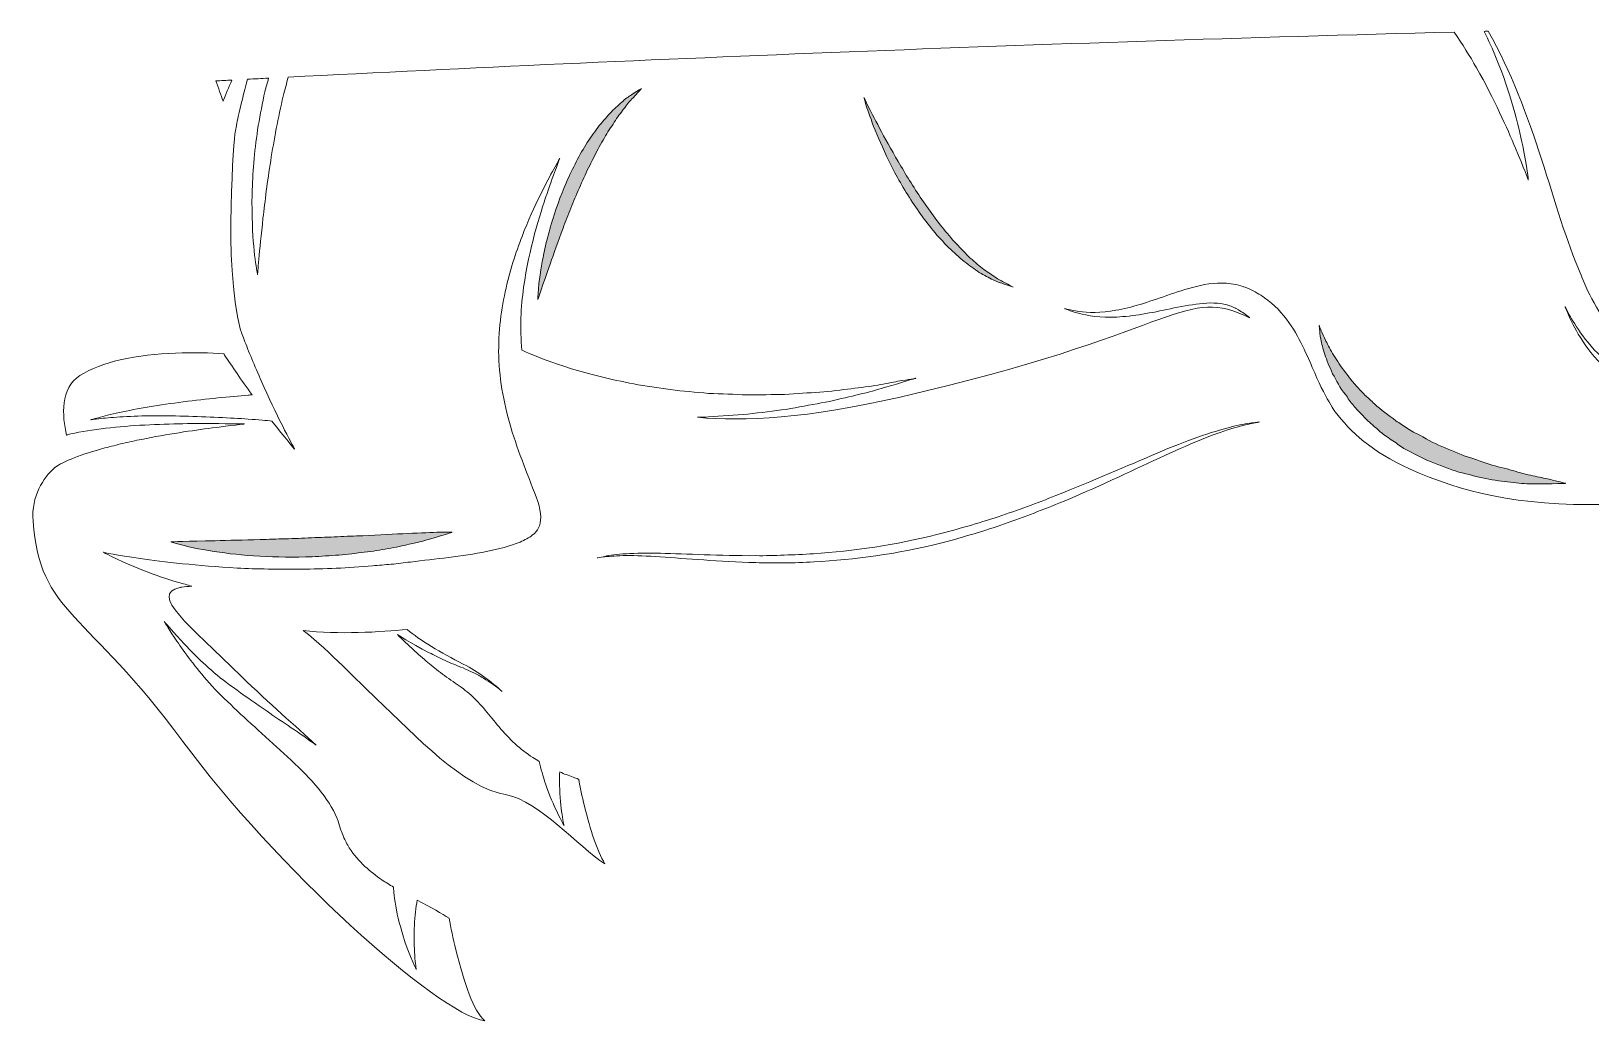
# Model space of a CAD drawing. Header units: inches. Extents: x -622 to 5817, y -2318 to 2869.
# Drawn here: x 5111.5 to 5223.9, y -565.1 to -493.8 of the extents above; entities that cross this region are included whole.
import ezdxf

# ---------------------------------------------------------------- set-up
doc = ezdxf.new("R2010")
doc.units = ezdxf.units.IN
doc.header["$MEASUREMENT"] = 0
doc.layers.add('Layer 1', color=7, linetype='Continuous')

# ---------------------------------------------------------------- blocks, each defined once
blk = doc.blocks.new('block 2')
at = {"layer": 'Layer 1', "true_color": 0x3e9984}
h = blk.add_hatch(color=125, dxfattribs=at)
h.dxf.hatch_style = 2
edge = h.paths.add_edge_path()
edge.add_spline(control_points=[(5154.17, -498.87), (5153.92, -499.1), (5153.63, -499.34), (5153.34, -499.64), (5153.06, -499.94), (5152.76, -500.28), (5152.45, -500.64), (5152.18, -501.03), (5151.87, -501.43), (5151.59, -501.86), (5151.34, -502.31), (5151.04, -502.75), (5150.8, -503.24), (5150.57, -503.73), (5150.3, -504.21), (5150.09, -504.72), (5149.66, -505.73), (5149.28, -506.76), (5149, -507.74), (5148.84, -508.23), (5148.74, -508.71), (5148.62, -509.16), (5148.51, -509.62), (5148.43, -510.06), (5148.35, -510.46), (5148.05, -512.06), (5148.03, -513.16), (5148.03, -513.16), (5148.03, -513.16), (5148.38, -512.14), (5148.92, -510.61), (5149.19, -509.85), (5149.5, -508.96), (5149.85, -508.03), (5150.03, -507.55), (5150.22, -507.08), (5150.41, -506.59), (5150.6, -506.1), (5150.81, -505.61), (5151.03, -505.13), (5151.22, -504.63), (5151.47, -504.16), (5151.68, -503.68), (5151.92, -503.22), (5152.15, -502.76), (5152.37, -502.32), (5152.62, -501.89), (5152.86, -501.47), (5153.08, -501.08), (5153.34, -500.71), (5153.57, -500.35), (5153.79, -500.01), (5154.03, -499.7), (5154.25, -499.41), (5154.45, -499.15), (5154.64, -498.88), (5154.85, -498.69), (5155, -498.52), (5155.32, -498.16), (5155.51, -497.96), (5155.51, -497.96), (5155.51, -497.96), (5155.28, -498.1), (5154.87, -498.36), (5154.67, -498.5), (5154.41, -498.64), (5154.17, -498.87)], knot_values=[0, 0, 0, 0, 1, 1, 1, 2, 2, 2, 3, 3, 3, 4, 4, 4, 5, 5, 5, 6, 6, 6, 7, 7, 7, 8, 8, 8, 9, 9, 9, 10, 10, 10, 11, 11, 11, 12, 12, 12, 13, 13, 13, 14, 14, 14, 15, 15, 15, 16, 16, 16, 17, 17, 17, 18, 18, 18, 19, 19, 19, 20, 20, 20, 21, 21, 21, 22, 22, 22, 22], degree=3, periodic=1)
h = blk.add_hatch(color=125, dxfattribs=at)
h.dxf.hatch_style = 2
edge = h.paths.add_edge_path()
edge.add_spline(control_points=[(5180.85, -511.47), (5180.58, -511.27), (5180.26, -511.07), (5179.93, -510.82), (5179.63, -510.54), (5179.28, -510.27), (5178.94, -509.94), (5178.62, -509.59), (5178.26, -509.25), (5177.92, -508.86), (5177.59, -508.46), (5177.23, -508.07), (5176.91, -507.63), (5176.58, -507.2), (5176.24, -506.77), (5175.94, -506.3), (5175.62, -505.86), (5175.32, -505.4), (5175.03, -504.93), (5174.74, -504.48), (5174.46, -504.02), (5174.2, -503.57), (5173.67, -502.67), (5173.18, -501.83), (5172.8, -501.09), (5172.42, -500.35), (5172.08, -499.74), (5171.87, -499.3), (5171.65, -498.86), (5171.53, -498.61), (5171.53, -498.61), (5171.53, -498.61), (5171.6, -498.88), (5171.75, -499.35), (5171.91, -499.81), (5172.13, -500.48), (5172.45, -501.25), (5172.79, -502.03), (5173.18, -502.93), (5173.67, -503.86), (5173.93, -504.32), (5174.17, -504.81), (5174.47, -505.28), (5174.76, -505.76), (5175.06, -506.23), (5175.38, -506.69), (5175.7, -507.16), (5176.05, -507.6), (5176.4, -508.04), (5176.72, -508.49), (5177.13, -508.87), (5177.48, -509.27), (5177.84, -509.66), (5178.25, -509.98), (5178.61, -510.31), (5178.98, -510.62), (5179.37, -510.87), (5179.71, -511.13), (5180.06, -511.37), (5180.42, -511.53), (5180.72, -511.69), (5181.02, -511.87), (5181.32, -511.95), (5181.55, -512.03), (5182.02, -512.19), (5182.28, -512.27), (5182.28, -512.27), (5182.28, -512.27), (5182.03, -512.14), (5181.6, -511.91), (5181.39, -511.8), (5181.12, -511.68), (5180.85, -511.47)], knot_values=[0, 0, 0, 0, 1, 1, 1, 2, 2, 2, 3, 3, 3, 4, 4, 4, 5, 5, 5, 6, 6, 6, 7, 7, 7, 8, 8, 8, 9, 9, 9, 10, 10, 10, 11, 11, 11, 12, 12, 12, 13, 13, 13, 14, 14, 14, 15, 15, 15, 16, 16, 16, 17, 17, 17, 18, 18, 18, 19, 19, 19, 20, 20, 20, 21, 21, 21, 22, 22, 22, 23, 23, 23, 24, 24, 24, 24], degree=3, periodic=1)
h = blk.add_hatch(color=125, dxfattribs=at)
h.dxf.hatch_style = 2
edge = h.paths.add_edge_path()
edge.add_spline(control_points=[(5220.05, -525.93), (5219.63, -525.84), (5219.16, -525.75), (5218.65, -525.6), (5218.15, -525.45), (5217.6, -525.3), (5217.02, -525.16), (5216.44, -525.01), (5215.86, -524.76), (5215.25, -524.58), (5214.62, -524.41), (5214.03, -524.09), (5213.4, -523.85), (5212.77, -523.62), (5212.18, -523.27), (5211.58, -522.95), (5211.58, -522.95), (5211.12, -522.72), (5211.12, -522.72), (5211.12, -522.72), (5210.7, -522.45), (5210.7, -522.45), (5210.41, -522.26), (5210.13, -522.08), (5209.85, -521.9), (5209.33, -521.49), (5208.78, -521.12), (5208.32, -520.69), (5208.08, -520.47), (5207.86, -520.25), (5207.63, -520.05), (5207.41, -519.84), (5207.22, -519.61), (5207.02, -519.4), (5206.61, -518.97), (5206.3, -518.51), (5205.98, -518.11), (5205.7, -517.68), (5205.42, -517.29), (5205.22, -516.92), (5205, -516.55), (5204.85, -516.22), (5204.71, -515.94), (5204.59, -515.66), (5204.48, -515.44), (5204.42, -515.29), (5204.36, -515.13), (5204.34, -515.04), (5204.34, -515.04), (5204.34, -515.04), (5204.34, -515.4), (5204.45, -516.03), (5204.52, -516.33), (5204.59, -516.71), (5204.74, -517.13), (5204.87, -517.55), (5205.08, -518.01), (5205.3, -518.51), (5205.57, -518.98), (5205.83, -519.53), (5206.22, -520.02), (5206.41, -520.27), (5206.59, -520.55), (5206.8, -520.8), (5207.02, -521.05), (5207.25, -521.3), (5207.49, -521.55), (5207.71, -521.82), (5207.99, -522.03), (5208.25, -522.27), (5208.52, -522.5), (5208.78, -522.76), (5209.08, -522.96), (5209.38, -523.17), (5209.68, -523.37), (5209.98, -523.58), (5209.98, -523.58), (5210.44, -523.89), (5210.44, -523.89), (5210.44, -523.89), (5210.92, -524.15), (5210.92, -524.15), (5211.57, -524.48), (5212.22, -524.83), (5212.89, -525.06), (5213.56, -525.32), (5214.22, -525.58), (5214.89, -525.72), (5215.55, -525.89), (5216.18, -526.06), (5216.79, -526.16), (5217.4, -526.24), (5217.99, -526.31), (5218.52, -526.37), (5219.05, -526.45), (5219.55, -526.45), (5219.98, -526.45), (5220.42, -526.45), (5220.8, -526.45), (5221.11, -526.44), (5221.74, -526.43), (5222.09, -526.41), (5222.09, -526.41), (5222.09, -526.41), (5221.74, -526.31), (5221.14, -526.17), (5220.84, -526.1), (5220.47, -526.02), (5220.05, -525.93)], knot_values=[0, 0, 0, 0, 1, 1, 1, 2, 2, 2, 3, 3, 3, 4, 4, 4, 5, 5, 5, 6, 6, 6, 7, 7, 7, 8, 8, 8, 9, 9, 9, 10, 10, 10, 11, 11, 11, 12, 12, 12, 13, 13, 13, 14, 14, 14, 15, 15, 15, 16, 16, 16, 17, 17, 17, 18, 18, 18, 19, 19, 19, 20, 20, 20, 21, 21, 21, 22, 22, 22, 23, 23, 23, 24, 24, 24, 25, 25, 25, 26, 26, 26, 27, 27, 27, 28, 28, 28, 29, 29, 29, 30, 30, 30, 31, 31, 31, 32, 32, 32, 33, 33, 33, 34, 34, 34, 35, 35, 35, 36, 36, 36, 36], degree=3, periodic=1)
h = blk.add_hatch(color=125, dxfattribs=at)
h.dxf.hatch_style = 2
edge = h.paths.add_edge_path()
edge.add_spline(control_points=[(5140.97, -529.93), (5140.42, -529.95), (5139.62, -529.98), (5138.66, -530.02), (5137.72, -530.07), (5136.61, -530.12), (5135.42, -530.18), (5134.83, -530.21), (5134.22, -530.22), (5133.6, -530.26), (5132.98, -530.28), (5132.35, -530.31), (5131.72, -530.33), (5131.09, -530.36), (5130.46, -530.4), (5129.84, -530.4), (5129.22, -530.42), (5128.61, -530.44), (5128.02, -530.46), (5126.83, -530.49), (5125.73, -530.52), (5124.78, -530.54), (5122.86, -530.59), (5121.59, -530.62), (5121.59, -530.62), (5121.59, -530.62), (5122.82, -531.04), (5124.72, -531.32), (5125.68, -531.47), (5126.8, -531.6), (5128, -531.66), (5129.2, -531.74), (5130.49, -531.73), (5131.77, -531.7), (5132.41, -531.67), (5133.05, -531.61), (5133.69, -531.58), (5134.32, -531.53), (5134.93, -531.44), (5135.53, -531.37), (5136.13, -531.31), (5136.7, -531.2), (5137.25, -531.11), (5137.79, -531.03), (5138.3, -530.9), (5138.77, -530.8), (5139.71, -530.6), (5140.48, -530.36), (5141.02, -530.2), (5141.56, -530.03), (5141.86, -529.92), (5141.86, -529.92), (5141.86, -529.92), (5141.54, -529.92), (5140.97, -529.93)], knot_values=[0, 0, 0, 0, 1, 1, 1, 2, 2, 2, 3, 3, 3, 4, 4, 4, 5, 5, 5, 6, 6, 6, 7, 7, 7, 8, 8, 8, 9, 9, 9, 10, 10, 10, 11, 11, 11, 12, 12, 12, 13, 13, 13, 14, 14, 14, 15, 15, 15, 16, 16, 16, 17, 17, 17, 18, 18, 18, 18], degree=3, periodic=1)
at = {"layer": 'Layer 1', "lineweight": 0}
for points, knots in [([(5242.79, -525.76), (5243.58, -526.61), (5244.19, -527.42), (5244.66, -528.09), (5245.11, -528.95), (5245.73, -530.01), (5246.46, -531.19), (5246.09, -530.74), (5245.72, -530.3), (5245.34, -529.85), (5244.14, -528.47), (5242.91, -527.12), (5241.58, -525.86), (5241.58, -525.86), (5241.07, -525.38), (5241.07, -525.38), (5240.89, -525.23), (5240.74, -525.09), (5240.55, -524.94), (5240.16, -524.63), (5239.77, -524.36), (5239.38, -524.11), (5238.59, -523.62), (5237.77, -523.23), (5236.97, -522.9), (5235.36, -522.23), (5233.78, -521.76), (5232.32, -521.28), (5230.86, -520.81), (5229.5, -520.32), (5228.3, -519.74), (5227.11, -519.17), (5226.07, -518.52), (5225.25, -517.82), (5224.42, -517.13), (5223.79, -516.42), (5223.32, -515.79), (5222.87, -515.16), (5222.55, -514.63), (5222.35, -514.26), (5222.16, -513.88), (5222.05, -513.68), (5222.05, -513.68), (5222.05, -513.68), (5222.14, -513.89), (5222.3, -514.28), (5222.47, -514.67), (5222.74, -515.23), (5223.15, -515.91), (5223.58, -516.58), (5224.16, -517.36), (5224.96, -518.15), (5225.75, -518.94), (5226.77, -519.7), (5227.95, -520.4), (5229.14, -521.09), (5230.5, -521.71), (5231.94, -522.31), (5233.37, -522.91), (5234.88, -523.51), (5236.34, -524.25), (5237.07, -524.63), (5237.77, -525.05), (5238.42, -525.53), (5238.75, -525.77), (5239.06, -526.03), (5239.33, -526.28), (5239.48, -526.42), (5239.64, -526.59), (5239.79, -526.74), (5239.79, -526.74), (5240.2, -527.2), (5240.2, -527.2), (5241.34, -528.5), (5242.42, -529.9), (5243.46, -531.34), (5245.53, -534.23), (5247.46, -537.24), (5249.24, -540.09), (5250.13, -541.53), (5250.99, -542.91), (5251.81, -544.23), (5252.22, -544.89), (5252.62, -545.54), (5253.01, -546.16), (5253.2, -546.47), (5253.4, -546.78), (5253.59, -547.08), (5253.8, -547.39), (5254.01, -547.69), (5254.22, -547.99), (5255.1, -549.24), (5256.01, -550.3), (5256.85, -551.19), (5256.97, -551.7), (5257.13, -552.26), (5257.31, -552.82), (5257.83, -554.41), (5258.64, -555.82), (5258.64, -555.82), (5258.64, -555.82), (5258.56, -555.42), (5258.48, -554.82), (5258.4, -554.23), (5258.33, -553.43), (5258.32, -552.65), (5258.32, -552.64), (5258.32, -552.63), (5258.32, -552.62), (5258.55, -552.83), (5258.77, -553.02), (5258.98, -553.2), (5259.47, -553.61), (5259.89, -553.94), (5260.25, -554.2), (5260.29, -554.39), (5260.33, -554.57), (5260.38, -554.77), (5260.79, -556.43), (5261.25, -557.84), (5261.79, -558.83), (5260.98, -558.44), (5260.02, -557.79), (5258.94, -556.88), (5257.2, -555.42), (5249.61, -547.12), (5244.73, -539.23), (5239.85, -531.34), (5234.56, -527.74), (5224.98, -527.93), (5218.5, -528.06), (5214.64, -527.03), (5210.83, -525.37), (5208.11, -524.13), (5206.59, -522.7), (5205.48, -521.25), (5205.39, -521.12), (5205.3, -520.99), (5205.16, -520.75), (5204.85, -520.25), (5204.45, -519.48), (5204.01, -518.45), (5203.55, -517.43), (5203.06, -516.13), (5202.15, -514.82), (5201.69, -514.17), (5201.1, -513.54), (5200.4, -513.04), (5200.05, -512.8), (5199.67, -512.59), (5199.28, -512.41), (5199.28, -512.41), (5198.99, -512.28), (5198.99, -512.28), (5198.99, -512.28), (5198.91, -512.26), (5198.91, -512.26), (5198.91, -512.26), (5198.88, -512.25), (5198.88, -512.25), (5198.88, -512.25), (5198.81, -512.22), (5198.81, -512.22), (5198.81, -512.22), (5198.68, -512.18), (5198.68, -512.18), (5198.49, -512.13), (5198.19, -512.05), (5197.99, -512.03), (5197.09, -511.9), (5196.25, -512.04), (5195.49, -512.22), (5194.73, -512.41), (5194.03, -512.65), (5193.36, -512.88), (5192.02, -513.35), (5190.79, -513.76), (5189.69, -513.94), (5188.6, -514.14), (5187.66, -514.12), (5187.01, -514.03), (5186.69, -513.98), (5186.43, -513.93), (5186.26, -513.89), (5186.09, -513.84), (5186, -513.82), (5186, -513.82), (5186, -513.82), (5186.09, -513.86), (5186.25, -513.92), (5186.42, -513.99), (5186.66, -514.07), (5186.99, -514.16), (5187.63, -514.33), (5188.59, -514.49), (5189.74, -514.43), (5190.9, -514.38), (5192.24, -514.13), (5193.62, -513.83), (5194.31, -513.69), (5195.02, -513.55), (5195.72, -513.47), (5196.41, -513.39), (5197.11, -513.39), (5197.69, -513.56), (5197.86, -513.6), (5197.92, -513.63), (5198.09, -513.7), (5198.09, -513.7), (5198.22, -513.76), (5198.22, -513.76), (5198.22, -513.76), (5198.28, -513.79), (5198.28, -513.79), (5198.28, -513.79), (5198.32, -513.8), (5198.32, -513.8), (5198.32, -513.8), (5198.32, -513.81), (5198.32, -513.81), (5198.25, -513.78), (5198.31, -513.8), (5198.29, -513.8), (5198.29, -513.8), (5198.31, -513.8), (5198.31, -513.8), (5198.31, -513.8), (5198.52, -513.92), (5198.52, -513.92), (5198.8, -514.09), (5199.07, -514.26), (5199.3, -514.47), (5199.31, -514.48), (5199.32, -514.48), (5199.32, -514.49), (5199.19, -514.42), (5199.06, -514.36), (5198.91, -514.29), (5194.45, -512.32), (5193.77, -515.68), (5174.13, -520.2), (5167.45, -521.73), (5162.86, -521.97), (5159.54, -521.65), (5159.8, -521.64), (5160.06, -521.64), (5160.32, -521.63), (5161.28, -521.56), (5162.23, -521.49), (5163.17, -521.43), (5164.11, -521.31), (5165.03, -521.19), (5165.92, -521.08), (5166.8, -520.92), (5167.65, -520.77), (5168.46, -520.62), (5169.26, -520.48), (5170.01, -520.27), (5170.7, -520.12), (5171.39, -519.95), (5172.03, -519.81), (5172.58, -519.63), (5173.13, -519.47), (5173.62, -519.33), (5174.02, -519.21), (5174.81, -518.97), (5175.26, -518.84), (5175.26, -518.84), (5175.26, -518.84), (5174.79, -518.92), (5173.98, -519.06), (5173.57, -519.14), (5173.08, -519.23), (5172.52, -519.33), (5171.95, -519.44), (5171.31, -519.5), (5170.61, -519.59), (5169.9, -519.67), (5169.15, -519.79), (5168.34, -519.84), (5167.54, -519.89), (5166.69, -519.95), (5165.81, -520.01), (5164.94, -520.02), (5164.03, -520.03), (5163.11, -520.04), (5162.2, -520), (5161.27, -519.96), (5160.34, -519.93), (5159.41, -519.83), (5158.48, -519.78), (5157.58, -519.65), (5156.68, -519.52), (5155.79, -519.42), (5154.95, -519.24), (5154.09, -519.09), (5153.28, -518.9), (5152.52, -518.72), (5151.75, -518.54), (5151.04, -518.32), (5150.39, -518.13), (5149.08, -517.72), (5148.03, -517.31), (5147.32, -517.01), (5147.16, -516.94), (5147.02, -516.88), (5146.89, -516.82), (5146.73, -515.24), (5146.81, -513.7), (5147.01, -512.29), (5147.41, -509.46), (5148.16, -507.13), (5148.7, -505.52), (5148.98, -504.71), (5149.2, -504.08), (5149.37, -503.65), (5149.53, -503.22), (5149.61, -502.99), (5149.61, -502.99), (5149.61, -502.99), (5149.49, -503.21), (5149.27, -503.61), (5149.04, -504.01), (5148.73, -504.6), (5148.34, -505.37), (5147.96, -506.14), (5147.51, -507.08), (5147.06, -508.2), (5146.62, -509.32), (5146.16, -510.6), (5145.81, -512.07), (5145.46, -513.52), (5145.2, -515.16), (5145.21, -516.92), (5145.22, -518.68), (5145.54, -520.55), (5146.09, -522.37), (5146.63, -524.2), (5147.38, -525.96), (5148.03, -527.72), (5148.31, -528.55), (5148.29, -529.24), (5148.09, -529.62), (5148, -529.81), (5147.86, -529.97), (5147.63, -530.15), (5147.41, -530.32), (5147.1, -530.49), (5146.75, -530.64), (5146.05, -530.93), (5145.2, -531.15), (5144.33, -531.32), (5143.45, -531.51), (5142.53, -531.62), (5141.62, -531.75), (5140.69, -531.86), (5139.76, -531.97), (5138.85, -532.08), (5138.39, -532.13), (5137.92, -532.19), (5137.47, -532.24), (5137.02, -532.28), (5136.57, -532.31), (5136.13, -532.35), (5134.36, -532.52), (5132.63, -532.57), (5130.99, -532.6), (5129.35, -532.6), (5127.8, -532.59), (5126.36, -532.51), (5124.92, -532.43), (5123.6, -532.31), (5122.43, -532.2), (5121.25, -532.08), (5120.23, -531.95), (5119.39, -531.83), (5117.7, -531.58), (5116.73, -531.38), (5116.73, -531.38), (5116.73, -531.38), (5117.59, -531.88), (5119.2, -532.52), (5120, -532.84), (5120.99, -533.21), (5122.15, -533.55), (5122.46, -533.64), (5122.77, -533.73), (5123.1, -533.82), (5122.82, -533.83), (5122.59, -533.86), (5122.38, -533.9), (5122.37, -533.9), (5122.35, -533.9), (5122.34, -533.9), (5122.34, -533.9), (5122.35, -533.9), (5122.35, -533.9), (5122.31, -533.91), (5122.26, -533.92), (5122.23, -533.92), (5120.04, -534.43), (5122.88, -536.6), (5126.66, -540.3), (5128.73, -542.33), (5130.56, -543.87), (5132.07, -545.28), (5130.86, -544.39), (5129.65, -543.61), (5128.52, -542.83), (5127.76, -542.31), (5127.03, -541.81), (5126.36, -541.31), (5125.66, -540.82), (5125.05, -540.36), (5124.51, -539.87), (5123.42, -538.91), (5122.57, -538.01), (5122, -537.38), (5121.42, -536.74), (5121.11, -536.36), (5121.11, -536.36), (5121.11, -536.36), (5121.36, -536.78), (5121.84, -537.5), (5122.32, -538.22), (5123.03, -539.23), (5124, -540.38), (5124.48, -540.95), (5125.06, -541.55), (5125.67, -542.13), (5126.28, -542.72), (5126.94, -543.33), (5127.63, -543.96), (5128.98, -545.21), (5130.5, -546.5), (5131.77, -547.87), (5132.39, -548.55), (5132.93, -549.26), (5133.3, -549.98), (5133.3, -549.98), (5133.44, -550.25), (5133.44, -550.25), (5133.44, -550.25), (5133.54, -550.5), (5133.54, -550.5), (5133.57, -550.58), (5133.6, -550.65), (5133.64, -550.75), (5133.64, -550.75), (5133.75, -551.09), (5133.75, -551.09), (5133.75, -551.09), (5133.85, -551.39), (5133.85, -551.39), (5133.9, -551.54), (5133.95, -551.69), (5134.02, -551.84), (5134.14, -552.13), (5134.29, -552.41), (5134.45, -552.67), (5135.13, -553.71), (5136, -554.42), (5136.79, -554.97), (5137.08, -555.16), (5137.35, -555.33), (5137.63, -555.5), (5137.64, -555.67), (5137.65, -555.85), (5137.68, -556.07), (5137.75, -556.71), (5137.91, -557.54), (5138.13, -558.34), (5138.54, -559.96), (5139.27, -561.42), (5139.27, -561.42), (5139.27, -561.42), (5139.21, -561.02), (5139.16, -560.41), (5139.12, -559.82), (5139.1, -559.02), (5139.14, -558.23), (5139.18, -557.59), (5139.25, -556.96), (5139.34, -556.44), (5140.35, -556.97), (5141.14, -557.4), (5141.64, -557.74), (5141.76, -558.42), (5141.92, -559.18), (5142.13, -560.02), (5142.75, -562.48), (5143.35, -564.37), (5144.22, -565.13), (5140.77, -564.65), (5129.04, -553.94), (5122.46, -545), (5115.46, -535.5), (5112.16, -535.86), (5111.66, -529.14), (5111.53, -527.29), (5112.4, -526.03), (5113.22, -525.28), (5113.24, -525.26), (5113.25, -525.25), (5113.27, -525.24), (5113.53, -525.06), (5114.01, -524.81), (5114.63, -524.57), (5115.25, -524.32), (5116.01, -524.09), (5116.84, -523.86), (5117.26, -523.76), (5117.69, -523.63), (5118.13, -523.54), (5118.58, -523.44), (5119.03, -523.33), (5119.49, -523.24), (5120.4, -523.06), (5121.32, -522.9), (5122.19, -522.76), (5123.06, -522.62), (5123.87, -522.52), (5124.57, -522.41), (5125.97, -522.25), (5126.9, -522.13), (5126.9, -522.13), (5126.9, -522.13), (5125.96, -522.12), (5124.55, -522.1), (5123.84, -522.1), (5123.02, -522.1), (5122.13, -522.12), (5121.25, -522.14), (5120.3, -522.17), (5119.36, -522.23), (5117.46, -522.35), (5115.56, -522.56), (5114.11, -522.92), (5114.1, -522.93), (5114.09, -522.93), (5114.07, -522.93), (5113.76, -521.55), (5113.62, -519.54), (5115.03, -518.65), (5115.84, -518.13), (5116.85, -517.77), (5117.94, -517.52), (5120.5, -516.93), (5123.5, -516.96), (5125.4, -517.07), (5125.42, -517.1), (5125.44, -517.13), (5125.46, -517.17), (5125.98, -517.96), (5126.69, -519), (5127.43, -520.01), (5127.44, -520.02), (5127.44, -520.03), (5127.45, -520.03), (5127.36, -520.04), (5127.27, -520.05), (5127.15, -520.06), (5125.88, -520.16), (5124.18, -520.33), (5122.49, -520.54), (5120.81, -520.76), (5119.13, -521.03), (5117.88, -521.31), (5117.26, -521.45), (5116.74, -521.57), (5116.38, -521.68), (5116.03, -521.78), (5115.82, -521.83), (5115.82, -521.83), (5115.82, -521.83), (5116.04, -521.81), (5116.4, -521.76), (5116.77, -521.71), (5117.29, -521.67), (5117.92, -521.63), (5119.18, -521.54), (5120.87, -521.52), (5122.55, -521.57), (5124.23, -521.61), (5125.91, -521.7), (5127.17, -521.78), (5127.91, -521.84), (5128.51, -521.89), (5128.87, -521.92), (5129.79, -523.1), (5130.51, -523.96), (5130.51, -523.96), (5130.51, -523.96), (5129.32, -521.76), (5128.32, -519.5), (5127.81, -518.37), (5127.33, -517.23), (5126.99, -516.37), (5126.83, -515.96), (5126.7, -515.62), (5126.61, -515.38), (5125.33, -510.4), (5126.2, -501.37), (5126.22, -501.12), (5126.27, -500.84), (5126.35, -500.45), (5126.45, -499.99), (5126.62, -499.24), (5126.85, -498.28), (5127.12, -497.3), (5127.62, -497.27), (5128.13, -497.25), (5128.63, -497.22), (5128.55, -497.55), (5128.45, -497.87), (5128.36, -498.2), (5128.19, -499.01), (5128.03, -499.83), (5127.89, -500.64), (5127.77, -501.45), (5127.66, -502.25), (5127.6, -503.02), (5127.52, -503.8), (5127.48, -504.55), (5127.46, -505.26), (5127.42, -505.97), (5127.44, -506.65), (5127.45, -507.27), (5127.5, -509.76), (5127.84, -511.38), (5127.84, -511.38), (5127.84, -511.38), (5127.87, -510.97), (5127.93, -510.25), (5127.99, -509.54), (5128.1, -508.52), (5128.23, -507.3), (5128.3, -506.7), (5128.39, -506.04), (5128.47, -505.34), (5128.55, -504.65), (5128.68, -503.92), (5128.79, -503.17), (5128.88, -502.42), (5129.07, -501.65), (5129.19, -500.86), (5129.34, -500.08), (5129.5, -499.29), (5129.69, -498.51), (5129.81, -498.05), (5129.93, -497.6), (5130.04, -497.15), (5155.91, -495.82), (5183.98, -494.69), (5214.05, -493.9), (5214.64, -494.77), (5215.19, -495.63), (5215.67, -496.47), (5216.96, -498.77), (5217.87, -500.82), (5218.48, -502.27), (5219.09, -503.71), (5219.4, -504.56), (5219.4, -504.56), (5219.4, -504.56), (5219.32, -503.66), (5219, -502.1), (5218.68, -500.55), (5218.14, -498.33), (5217.09, -495.78), (5216.83, -495.15), (5216.54, -494.5), (5216.22, -493.85), (5216.32, -493.84), (5216.41, -493.84), (5216.51, -493.84), (5219.84, -499.59), (5221.2, -506.85), (5223.14, -511.25), (5223.3, -511.66), (5223.48, -512.1), (5223.7, -512.56), (5224.41, -514.05), (5225.48, -515.74), (5227.07, -517.14), (5228.64, -518.57), (5230.7, -519.65), (5232.85, -520.33), (5233.96, -520.69), (5235.03, -520.86), (5235.98, -521.18), (5236.95, -521.5), (5237.86, -521.94), (5238.7, -522.42), (5240.37, -523.4), (5241.74, -524.62), (5242.79, -525.76)], [0, 0, 0, 0, 1, 1, 1, 2, 2, 2, 3, 3, 3, 4, 4, 4, 5, 5, 5, 6, 6, 6, 7, 7, 7, 8, 8, 8, 9, 9, 9, 10, 10, 10, 11, 11, 11, 12, 12, 12, 13, 13, 13, 14, 14, 14, 15, 15, 15, 16, 16, 16, 17, 17, 17, 18, 18, 18, 19, 19, 19, 20, 20, 20, 21, 21, 21, 22, 22, 22, 23, 23, 23, 24, 24, 24, 25, 25, 25, 26, 26, 26, 27, 27, 27, 28, 28, 28, 29, 29, 29, 30, 30, 30, 31, 31, 31, 32, 32, 32, 33, 33, 33, 34, 34, 34, 35, 35, 35, 36, 36, 36, 37, 37, 37, 38, 38, 38, 39, 39, 39, 40, 40, 40, 41, 41, 41, 42, 42, 42, 43, 43, 43, 44, 44, 44, 45, 45, 45, 46, 46, 46, 47, 47, 47, 48, 48, 48, 49, 49, 49, 50, 50, 50, 51, 51, 51, 52, 52, 52, 53, 53, 53, 54, 54, 54, 55, 55, 55, 56, 56, 56, 57, 57, 57, 58, 58, 58, 59, 59, 59, 60, 60, 60, 61, 61, 61, 62, 62, 62, 63, 63, 63, 64, 64, 64, 65, 65, 65, 66, 66, 66, 67, 67, 67, 68, 68, 68, 69, 69, 69, 70, 70, 70, 71, 71, 71, 72, 72, 72, 73, 73, 73, 74, 74, 74, 75, 75, 75, 76, 76, 76, 77, 77, 77, 78, 78, 78, 79, 79, 79, 80, 80, 80, 81, 81, 81, 82, 82, 82, 83, 83, 83, 84, 84, 84, 85, 85, 85, 86, 86, 86, 87, 87, 87, 88, 88, 88, 89, 89, 89, 90, 90, 90, 91, 91, 91, 92, 92, 92, 93, 93, 93, 94, 94, 94, 95, 95, 95, 96, 96, 96, 97, 97, 97, 98, 98, 98, 99, 99, 99, 100, 100, 100, 101, 101, 101, 102, 102, 102, 103, 103, 103, 104, 104, 104, 105, 105, 105, 106, 106, 106, 107, 107, 107, 108, 108, 108, 109, 109, 109, 110, 110, 110, 111, 111, 111, 112, 112, 112, 113, 113, 113, 114, 114, 114, 115, 115, 115, 116, 116, 116, 117, 117, 117, 118, 118, 118, 119, 119, 119, 120, 120, 120, 121, 121, 121, 122, 122, 122, 123, 123, 123, 124, 124, 124, 125, 125, 125, 126, 126, 126, 127, 127, 127, 128, 128, 128, 129, 129, 129, 130, 130, 130, 131, 131, 131, 132, 132, 132, 133, 133, 133, 134, 134, 134, 135, 135, 135, 136, 136, 136, 137, 137, 137, 138, 138, 138, 139, 139, 139, 140, 140, 140, 141, 141, 141, 142, 142, 142, 143, 143, 143, 144, 144, 144, 145, 145, 145, 146, 146, 146, 147, 147, 147, 148, 148, 148, 149, 149, 149, 150, 150, 150, 151, 151, 151, 152, 152, 152, 153, 153, 153, 154, 154, 154, 155, 155, 155, 156, 156, 156, 157, 157, 157, 158, 158, 158, 159, 159, 159, 160, 160, 160, 161, 161, 161, 162, 162, 162, 163, 163, 163, 164, 164, 164, 165, 165, 165, 166, 166, 166, 167, 167, 167, 168, 168, 168, 169, 169, 169, 170, 170, 170, 171, 171, 171, 172, 172, 172, 173, 173, 173, 174, 174, 174, 175, 175, 175, 176, 176, 176, 177, 177, 177, 178, 178, 178, 179, 179, 179, 180, 180, 180, 181, 181, 181, 182, 182, 182, 183, 183, 183, 184, 184, 184, 185, 185, 185, 186, 186, 186, 187, 187, 187, 188, 188, 188, 189, 189, 189, 190, 190, 190, 191, 191, 191, 192, 192, 192, 193, 193, 193, 194, 194, 194, 195, 195, 195, 196, 196, 196, 197, 197, 197, 198, 198, 198, 199, 199, 199, 200, 200, 200, 201, 201, 201, 202, 202, 202, 203, 203, 203, 204, 204, 204, 205, 205, 205, 206, 206, 206, 207, 207, 207, 208, 208, 208, 209, 209, 209, 210, 210, 210, 211, 211, 211, 212, 212, 212, 213, 213, 213, 214, 214, 214, 215, 215, 215, 216, 216, 216, 217, 217, 217, 218, 218, 218, 219, 219, 219, 220, 220, 220, 221, 221, 221, 222, 222, 222, 223, 223, 223, 224, 224, 224, 225, 225, 225, 226, 226, 226, 227, 227, 227, 228, 228, 228, 229, 229, 229, 230, 230, 230, 231, 231, 231, 232, 232, 232, 232]), ([(5125.99, -497.36), (5125.76, -497.89), (5125.54, -498.4), (5125.35, -498.87), (5125.2, -498.45), (5125.02, -497.93), (5124.84, -497.42), (5125.22, -497.4), (5125.6, -497.38), (5125.99, -497.36)], [0, 0, 0, 0, 1, 1, 1, 2, 2, 2, 3, 3, 3, 3]), ([(5154.17, -498.87), (5153.92, -499.1), (5153.63, -499.34), (5153.34, -499.64), (5153.06, -499.94), (5152.76, -500.28), (5152.45, -500.64), (5152.18, -501.03), (5151.87, -501.43), (5151.59, -501.86), (5151.34, -502.31), (5151.04, -502.75), (5150.8, -503.24), (5150.57, -503.73), (5150.3, -504.21), (5150.09, -504.72), (5149.66, -505.73), (5149.28, -506.76), (5149, -507.74), (5148.84, -508.23), (5148.74, -508.71), (5148.62, -509.16), (5148.51, -509.62), (5148.43, -510.06), (5148.35, -510.46), (5148.05, -512.06), (5148.03, -513.16), (5148.03, -513.16), (5148.03, -513.16), (5148.38, -512.14), (5148.92, -510.61), (5149.19, -509.85), (5149.5, -508.96), (5149.85, -508.03), (5150.03, -507.55), (5150.22, -507.08), (5150.41, -506.59), (5150.6, -506.1), (5150.81, -505.61), (5151.03, -505.13), (5151.22, -504.63), (5151.47, -504.16), (5151.68, -503.68), (5151.92, -503.22), (5152.15, -502.76), (5152.37, -502.32), (5152.62, -501.89), (5152.86, -501.47), (5153.08, -501.08), (5153.34, -500.71), (5153.57, -500.35), (5153.79, -500.01), (5154.03, -499.7), (5154.25, -499.41), (5154.45, -499.15), (5154.64, -498.88), (5154.85, -498.69), (5155, -498.52), (5155.32, -498.16), (5155.51, -497.96), (5155.51, -497.96), (5155.51, -497.96), (5155.28, -498.1), (5154.87, -498.36), (5154.67, -498.5), (5154.41, -498.64), (5154.17, -498.87)], [0, 0, 0, 0, 1, 1, 1, 2, 2, 2, 3, 3, 3, 4, 4, 4, 5, 5, 5, 6, 6, 6, 7, 7, 7, 8, 8, 8, 9, 9, 9, 10, 10, 10, 11, 11, 11, 12, 12, 12, 13, 13, 13, 14, 14, 14, 15, 15, 15, 16, 16, 16, 17, 17, 17, 18, 18, 18, 19, 19, 19, 20, 20, 20, 21, 21, 21, 22, 22, 22, 22]), ([(5180.85, -511.47), (5180.58, -511.27), (5180.26, -511.07), (5179.93, -510.82), (5179.63, -510.54), (5179.28, -510.27), (5178.94, -509.94), (5178.62, -509.59), (5178.26, -509.25), (5177.92, -508.86), (5177.59, -508.46), (5177.23, -508.07), (5176.91, -507.63), (5176.58, -507.2), (5176.24, -506.77), (5175.94, -506.3), (5175.62, -505.86), (5175.32, -505.4), (5175.03, -504.93), (5174.74, -504.48), (5174.46, -504.02), (5174.2, -503.57), (5173.67, -502.67), (5173.18, -501.83), (5172.8, -501.09), (5172.42, -500.35), (5172.08, -499.74), (5171.87, -499.3), (5171.65, -498.86), (5171.53, -498.61), (5171.53, -498.61), (5171.53, -498.61), (5171.6, -498.88), (5171.75, -499.35), (5171.91, -499.81), (5172.13, -500.48), (5172.45, -501.25), (5172.79, -502.03), (5173.18, -502.93), (5173.67, -503.86), (5173.93, -504.32), (5174.17, -504.81), (5174.47, -505.28), (5174.76, -505.76), (5175.06, -506.23), (5175.38, -506.69), (5175.7, -507.16), (5176.05, -507.6), (5176.4, -508.04), (5176.72, -508.49), (5177.13, -508.87), (5177.48, -509.27), (5177.84, -509.66), (5178.25, -509.98), (5178.61, -510.31), (5178.98, -510.62), (5179.37, -510.87), (5179.71, -511.13), (5180.06, -511.37), (5180.42, -511.53), (5180.72, -511.69), (5181.02, -511.87), (5181.32, -511.95), (5181.55, -512.03), (5182.02, -512.19), (5182.28, -512.27), (5182.28, -512.27), (5182.28, -512.27), (5182.03, -512.14), (5181.6, -511.91), (5181.39, -511.8), (5181.12, -511.68), (5180.85, -511.47)], [0, 0, 0, 0, 1, 1, 1, 2, 2, 2, 3, 3, 3, 4, 4, 4, 5, 5, 5, 6, 6, 6, 7, 7, 7, 8, 8, 8, 9, 9, 9, 10, 10, 10, 11, 11, 11, 12, 12, 12, 13, 13, 13, 14, 14, 14, 15, 15, 15, 16, 16, 16, 17, 17, 17, 18, 18, 18, 19, 19, 19, 20, 20, 20, 21, 21, 21, 22, 22, 22, 23, 23, 23, 24, 24, 24, 24]), ([(5220.05, -525.93), (5219.63, -525.84), (5219.16, -525.75), (5218.65, -525.6), (5218.15, -525.45), (5217.6, -525.3), (5217.02, -525.16), (5216.44, -525.01), (5215.86, -524.76), (5215.25, -524.58), (5214.62, -524.41), (5214.03, -524.09), (5213.4, -523.85), (5212.77, -523.62), (5212.18, -523.27), (5211.58, -522.95), (5211.58, -522.95), (5211.12, -522.72), (5211.12, -522.72), (5211.12, -522.72), (5210.7, -522.45), (5210.7, -522.45), (5210.41, -522.26), (5210.13, -522.08), (5209.85, -521.9), (5209.33, -521.49), (5208.78, -521.12), (5208.32, -520.69), (5208.08, -520.47), (5207.86, -520.25), (5207.63, -520.05), (5207.41, -519.84), (5207.22, -519.61), (5207.02, -519.4), (5206.61, -518.97), (5206.3, -518.51), (5205.98, -518.11), (5205.7, -517.68), (5205.42, -517.29), (5205.22, -516.92), (5205, -516.55), (5204.85, -516.22), (5204.71, -515.94), (5204.59, -515.66), (5204.48, -515.44), (5204.42, -515.29), (5204.36, -515.13), (5204.34, -515.04), (5204.34, -515.04), (5204.34, -515.04), (5204.34, -515.4), (5204.45, -516.03), (5204.52, -516.33), (5204.59, -516.71), (5204.74, -517.13), (5204.87, -517.55), (5205.08, -518.01), (5205.3, -518.51), (5205.57, -518.98), (5205.83, -519.53), (5206.22, -520.02), (5206.41, -520.27), (5206.59, -520.55), (5206.8, -520.8), (5207.02, -521.05), (5207.25, -521.3), (5207.49, -521.55), (5207.71, -521.82), (5207.99, -522.03), (5208.25, -522.27), (5208.52, -522.5), (5208.78, -522.76), (5209.08, -522.96), (5209.38, -523.17), (5209.68, -523.37), (5209.98, -523.58), (5209.98, -523.58), (5210.44, -523.89), (5210.44, -523.89), (5210.44, -523.89), (5210.92, -524.15), (5210.92, -524.15), (5211.57, -524.48), (5212.22, -524.83), (5212.89, -525.06), (5213.56, -525.32), (5214.22, -525.58), (5214.89, -525.72), (5215.55, -525.89), (5216.18, -526.06), (5216.79, -526.16), (5217.4, -526.24), (5217.99, -526.31), (5218.52, -526.37), (5219.05, -526.45), (5219.55, -526.45), (5219.98, -526.45), (5220.42, -526.45), (5220.8, -526.45), (5221.11, -526.44), (5221.74, -526.43), (5222.09, -526.41), (5222.09, -526.41), (5222.09, -526.41), (5221.74, -526.31), (5221.14, -526.17), (5220.84, -526.1), (5220.47, -526.02), (5220.05, -525.93)], [0, 0, 0, 0, 1, 1, 1, 2, 2, 2, 3, 3, 3, 4, 4, 4, 5, 5, 5, 6, 6, 6, 7, 7, 7, 8, 8, 8, 9, 9, 9, 10, 10, 10, 11, 11, 11, 12, 12, 12, 13, 13, 13, 14, 14, 14, 15, 15, 15, 16, 16, 16, 17, 17, 17, 18, 18, 18, 19, 19, 19, 20, 20, 20, 21, 21, 21, 22, 22, 22, 23, 23, 23, 24, 24, 24, 25, 25, 25, 26, 26, 26, 27, 27, 27, 28, 28, 28, 29, 29, 29, 30, 30, 30, 31, 31, 31, 32, 32, 32, 33, 33, 33, 34, 34, 34, 35, 35, 35, 36, 36, 36, 36]), ([(5200.03, -521.99), (5200.03, -521.99), (5199.84, -522.03), (5199.49, -522.1), (5199.13, -522.16), (5198.62, -522.3), (5197.97, -522.49), (5196.68, -522.87), (5194.91, -523.62), (5192.81, -524.59), (5190.7, -525.55), (5188.27, -526.75), (5185.58, -527.84), (5184.24, -528.39), (5182.83, -528.92), (5181.39, -529.42), (5180.68, -529.67), (5179.94, -529.91), (5179.19, -530.12), (5178.45, -530.34), (5177.71, -530.58), (5176.95, -530.75), (5173.93, -531.49), (5170.84, -531.92), (5167.93, -532.07), (5166.48, -532.16), (5165.07, -532.16), (5163.74, -532.12), (5162.41, -532.09), (5161.15, -532.01), (5160, -531.93), (5158.84, -531.85), (5157.78, -531.77), (5156.85, -531.71), (5155.91, -531.64), (5155.09, -531.61), (5154.42, -531.61), (5153.75, -531.64), (5153.22, -531.64), (5152.86, -531.71), (5152.5, -531.75), (5152.31, -531.78), (5152.31, -531.78), (5152.31, -531.78), (5152.5, -531.74), (5152.85, -531.67), (5153.2, -531.58), (5153.73, -531.53), (5154.41, -531.48), (5155.09, -531.45), (5155.91, -531.43), (5156.86, -531.45), (5157.8, -531.47), (5158.86, -531.51), (5160.02, -531.55), (5161.17, -531.59), (5162.42, -531.63), (5163.75, -531.62), (5164.41, -531.63), (5165.09, -531.61), (5165.78, -531.58), (5166.47, -531.56), (5167.18, -531.53), (5167.9, -531.48), (5170.77, -531.3), (5173.82, -530.85), (5176.79, -530.09), (5177.54, -529.93), (5178.27, -529.7), (5179.01, -529.49), (5179.74, -529.29), (5180.46, -529.06), (5181.19, -528.82), (5182.63, -528.34), (5184.02, -527.82), (5185.36, -527.29), (5188.04, -526.22), (5190.52, -525.15), (5192.65, -524.24), (5194.78, -523.32), (5196.62, -522.69), (5197.94, -522.36), (5198.6, -522.2), (5199.12, -522.1), (5199.48, -522.06), (5199.84, -522.02), (5200.03, -521.99), (5200.03, -521.99)], [0, 0, 0, 0, 1, 1, 1, 2, 2, 2, 3, 3, 3, 4, 4, 4, 5, 5, 5, 6, 6, 6, 7, 7, 7, 8, 8, 8, 9, 9, 9, 10, 10, 10, 11, 11, 11, 12, 12, 12, 13, 13, 13, 14, 14, 14, 15, 15, 15, 16, 16, 16, 17, 17, 17, 18, 18, 18, 19, 19, 19, 20, 20, 20, 21, 21, 21, 22, 22, 22, 23, 23, 23, 24, 24, 24, 25, 25, 25, 26, 26, 26, 27, 27, 27, 28, 28, 28, 29, 29, 29, 29]), ([(5140.97, -529.93), (5140.42, -529.95), (5139.62, -529.98), (5138.66, -530.02), (5137.72, -530.07), (5136.61, -530.12), (5135.42, -530.18), (5134.83, -530.21), (5134.22, -530.22), (5133.6, -530.26), (5132.98, -530.28), (5132.35, -530.31), (5131.72, -530.33), (5131.09, -530.36), (5130.46, -530.4), (5129.84, -530.4), (5129.22, -530.42), (5128.61, -530.44), (5128.02, -530.46), (5126.83, -530.49), (5125.73, -530.52), (5124.78, -530.54), (5122.86, -530.59), (5121.59, -530.62), (5121.59, -530.62), (5121.59, -530.62), (5122.82, -531.04), (5124.72, -531.32), (5125.68, -531.47), (5126.8, -531.6), (5128, -531.66), (5129.2, -531.74), (5130.49, -531.73), (5131.77, -531.7), (5132.41, -531.67), (5133.05, -531.61), (5133.69, -531.58), (5134.32, -531.53), (5134.93, -531.44), (5135.53, -531.37), (5136.13, -531.31), (5136.7, -531.2), (5137.25, -531.11), (5137.79, -531.03), (5138.3, -530.9), (5138.77, -530.8), (5139.71, -530.6), (5140.48, -530.36), (5141.02, -530.2), (5141.56, -530.03), (5141.86, -529.92), (5141.86, -529.92), (5141.86, -529.92), (5141.54, -529.92), (5140.97, -529.93)], [0, 0, 0, 0, 1, 1, 1, 2, 2, 2, 3, 3, 3, 4, 4, 4, 5, 5, 5, 6, 6, 6, 7, 7, 7, 8, 8, 8, 9, 9, 9, 10, 10, 10, 11, 11, 11, 12, 12, 12, 13, 13, 13, 14, 14, 14, 15, 15, 15, 16, 16, 16, 17, 17, 17, 18, 18, 18, 18]), ([(5139.87, -539.11), (5140.18, -539.37), (5140.51, -539.65), (5140.88, -539.94), (5141.24, -540.21), (5141.67, -540.53), (5142.08, -540.8), (5142.27, -540.93), (5142.47, -541.07), (5142.67, -541.21), (5142.85, -541.36), (5143.04, -541.51), (5143.22, -541.67), (5143.57, -542), (5143.91, -542.34), (5144.24, -542.74), (5144.88, -543.5), (5145.56, -544.41), (5146.39, -545.17), (5146.81, -545.55), (5147.24, -545.88), (5147.68, -546.17), (5147.83, -546.27), (5147.98, -546.36), (5148.14, -546.45), (5148.25, -546.96), (5148.41, -547.51), (5148.59, -548.06), (5149.11, -549.65), (5149.92, -551.06), (5149.92, -551.06), (5149.92, -551.06), (5149.84, -550.66), (5149.75, -550.06), (5149.67, -549.47), (5149.6, -548.67), (5149.6, -547.89), (5149.6, -547.65), (5149.6, -547.43), (5149.61, -547.2), (5149.77, -547.27), (5149.93, -547.34), (5150.08, -547.39), (5150.26, -547.46), (5150.42, -547.52), (5150.58, -547.58), (5150.71, -547.63), (5150.83, -547.67), (5150.94, -547.71), (5150.96, -547.71), (5150.96, -547.71), (5150.98, -547.72), (5151.08, -548.31), (5151.21, -548.95), (5151.39, -549.67), (5151.82, -551.39), (5152.29, -552.84), (5152.86, -553.83), (5150.94, -552.56), (5148.13, -549.28), (5145.78, -548.86), (5142.58, -548.28), (5139.3, -544.66), (5136.39, -541.91), (5134.97, -540.57), (5133.17, -538.64), (5131.13, -537), (5133.62, -537.32), (5136.72, -537.12), (5138.62, -536.93), (5139.51, -537.71), (5141.03, -538.6), (5142.65, -539.43), (5143.82, -540.03), (5144.69, -540.72), (5145.47, -541.41), (5145.05, -541.06), (5144.58, -540.74), (5144.12, -540.44), (5143.87, -540.3), (5143.62, -540.16), (5143.38, -540.04), (5143.13, -539.93), (5142.87, -539.81), (5142.65, -539.71), (5142.17, -539.53), (5141.77, -539.36), (5141.35, -539.17), (5140.94, -538.98), (5140.56, -538.79), (5140.21, -538.61), (5138.8, -537.88), (5137.9, -537.3), (5137.9, -537.3), (5137.9, -537.3), (5138.64, -538.06), (5139.87, -539.11)], [0, 0, 0, 0, 1, 1, 1, 2, 2, 2, 3, 3, 3, 4, 4, 4, 5, 5, 5, 6, 6, 6, 7, 7, 7, 8, 8, 8, 9, 9, 9, 10, 10, 10, 11, 11, 11, 12, 12, 12, 13, 13, 13, 14, 14, 14, 15, 15, 15, 16, 16, 16, 17, 17, 17, 18, 18, 18, 19, 19, 19, 20, 20, 20, 21, 21, 21, 22, 22, 22, 23, 23, 23, 24, 24, 24, 25, 25, 25, 26, 26, 26, 27, 27, 27, 28, 28, 28, 29, 29, 29, 30, 30, 30, 31, 31, 31, 32, 32, 32, 32])]:
    blk.add_open_spline(points, degree=3, knots=knots, dxfattribs=at)

msp = doc.modelspace()

# ---------------------------------------------------------------- block references
at = {"layer": 'Layer 1'}
msp.add_blockref('block 2', (0, 0), dxfattribs=at)

doc.saveas('drawing.dxf')
